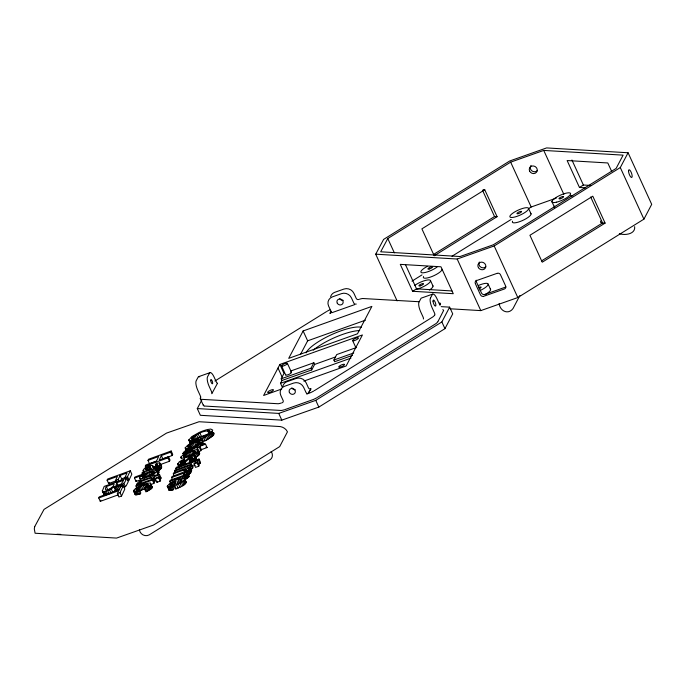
<?xml version="1.0" encoding="UTF-8"?>
<svg xmlns="http://www.w3.org/2000/svg" width="686" height="686" viewBox="0 0 686 686"><rect width="100%" height="100%" fill="white"/><g stroke="black" fill="none" stroke-linecap="round" stroke-linejoin="round"><path stroke-width="1.03" d="M102.343 491.013L103.011 491.562L104.821 491.433L106.364 494.803L104.109 494.735L102.343 491.013L104.203 486.391L126.833 478.151L128.376 481.512L126.233 485.765L124.26 487.523L122.717 484.153L124.698 482.404L126.833 478.151M203.348 404.937L203.33 405.22A11.105 2.89 -24.6 0 0 203.845 405.88L204.179 406.001M185.031 461.558L184.328 458.968L179.252 461.798L177.631 464.242L178.995 467.217M144.394 488.526L144.472 487.635C156.031 480.86 137.663 485.988 135.931 489.495L136.437 490.19L139.275 489.607L140.81 492.968L139.961 494.152L135.434 494.76L133.504 490.807C137.063 485.645 144.523 483.441 150.491 482.953L150.774 484.102L149.994 485.165L144.394 488.526L145.938 491.896L151.537 488.535L152.318 487.472L152.026 486.314M141.016 479.634L136.034 481.452L134.49 478.082L142.474 475.175L140.004 477.036L139.55 478.219L140.038 478.614C145.972 478.133 153.304 475.921 156.837 470.913L155.087 470.502L157.214 469.73L157.677 468.744L159.212 472.114L158.758 473.091L157.334 473.606M190.013 463.033L189.362 460.435L192.26 458.685L192.569 457.236C187.046 458.239 184.345 466.3 177.837 464.696L177.631 464.242M190.957 446.8L188.127 447.392L187.621 446.697C189.353 443.19 207.721 438.062 196.162 444.837L196.085 445.728L201.075 442.924L202.464 441.304L202.181 440.155C196.213 440.644 188.753 442.847 185.194 448.009L186.103 448.713L187.732 448.601L190.108 447.992L190.957 446.8L192.114 449.33M180.847 457.082L181.138 458.248C187.115 457.896 194.653 455.53 198.143 450.316L198.04 449.922C192.089 449.253 184.954 452.614 180.847 457.082L181.619 458.763M170.54 483.021L169.776 481.34C174.836 477.91 184.105 478.554 187.552 472.765L185.512 472.354L188.727 470.227L189.319 468.984L187.45 468.564L189.756 467.732L190.202 466.763L191.746 470.133L191.291 471.093L189.765 471.651M185.074 479.591L189.002 476.633L187.552 472.765M188.376 475.029L190.862 472.354L189.319 468.984M137.706 485.705L136.943 484.024C139.455 478.717 147.996 479.668 152.223 476.538L152.592 475.75L154.762 474.961L154.384 475.75L158.449 474.275L159.615 474.738L161.15 478.099L159.246 478.794M183.651 455.144L182.879 453.463C185.4 448.155 193.941 449.107 198.168 445.986L198.537 445.197L200.698 444.408L200.329 445.197L204.394 443.713L205.56 444.176L207.095 447.546L201.367 449.63L200.861 450.711L198.7 451.499M184.268 459.869L180.607 462.03L180.341 463.573C185.795 462.664 188.358 455.281 194.635 455.958L196.702 460.074L195.124 456.353M156.837 470.913L158.26 474.798L156.725 471.436M191.686 438.508L192.217 439.717L194.189 439.683L204.394 436.064A7.958 2.075 -24.6 0 0 209.281 432.789L209.942 430.919C203.562 430.465 196.162 433.852 191.686 438.508L192.449 440.189M159.615 474.738L153.887 476.821L153.381 477.902L151.212 478.691L151.726 477.61L140.579 481.718L139.464 482.97L136.943 484.024M186.18 454.098L185.409 452.417L185.897 451.542L197.662 447.049L197.156 448.138L199.677 453.678L198.417 455.598L194.927 457.956M168.945 489.101L168.816 489.984L169.476 490.413L172.923 489.967L173.807 488.724L172.263 485.362L170.017 485.628L169.682 484.908L171.74 483.064L176.156 480.963L173.935 485.697L175.479 489.058C179.235 487.394 184.363 486.228 186.258 482.224L185.614 481.572M155.413 464.654L156.279 463.462L157.763 463.076L159.632 462.964L160.198 463.77C156.862 470.322 147.49 469.653 141.899 473.391L142.431 472.268L144.549 471.316L143.1 470.416C144.129 467.252 153.784 462.107 152.978 468.178L157.18 465.966L157.591 464.302L155.413 464.654L156.571 467.175M135.176 493.706L135.133 494.52M189.242 461.352L192.963 459.397L195.167 456.705M172.263 485.362L171.389 486.597L168.55 487.094L167.273 486.614C170.119 481.04 178.583 478.271 184.551 478.451L184.723 478.862C182.819 482.858 177.691 484.024 173.935 485.697M188.942 439.975L191.694 436.673L199.532 432.283A17.107 4.459 -24.6 0 1 207.378 429.565L210.765 429.05L212.754 430.105C208.081 436.913 196.771 442.187 188.95 440.421L188.942 439.975L190.682 444.151L188.95 440.421M190.476 443.336L190.657 442.804M439.932 305.236L440.18 304.704A1.792 0.549 70.4 0 1 439.22 303.666L436.853 298.504A7.666 2.367 70.4 0 0 432.334 294.517L430.414 298.178M98.758 497.993L99.299 496.836L119.261 489.564L120.616 486.674L123.283 485.705L124.826 489.067L121.568 496.012L118.892 496.99L117.357 493.62L118.721 490.722L98.758 497.993L100.293 501.363L118.258 494.812M116.131 480.826L108.654 483.544L107.11 480.183L107.659 479.025L130.289 470.776L131.832 474.146L129.054 480.054L127.279 480.706M106.33 486.58C101.751 493.603 114.579 487.909 114.108 483.741L106.33 486.58L107.865 489.941L111.758 488.526M100.293 501.363L100.842 500.197M108.654 483.544L109.203 482.387M116.234 482.232L115.462 480.552L117.4 476.436L107.11 480.183M115.462 480.552L118.138 479.574L120.067 475.467L127.073 472.911L124.843 477.662L125.615 479.343M116.774 482.773L115.9 485.902L121.242 483.99L123.617 480.277L116.774 482.773L118.318 486.134M120.839 480.474L121.611 478.828L127.519 476.693L130.289 470.776M117.357 493.62L120.024 492.651L123.283 485.705M134.49 478.082L134.996 477.01L157.677 468.744M136.034 481.452L136.531 480.372M136.746 487.695L135.982 486.014L136.488 484.933L152.884 478.965L154.419 482.327L153.913 483.398L151.023 484.453M146.084 467.801L145.312 466.12L145.861 464.962L156.528 461.069L158.663 456.516L147.996 460.409L149.539 463.77L156.331 461.301M147.996 460.409L148.545 459.243L171.174 451.002L172.718 454.364L172.169 455.521L162.874 458.908L161.339 455.547L170.634 452.16L171.174 451.002M161.339 455.547L159.195 460.1L168.49 456.713L170.034 460.074L169.493 461.241L160.635 464.465M135.982 486.014L152.378 480.037L152.884 478.965M155.413 478.931L155.919 477.85L159.118 476.693L160.661 480.054L160.155 481.126L156.957 482.292L155.413 478.931L158.612 477.765L159.118 476.693M153.475 481.795L154.916 481.272L155.422 480.183L153.887 476.821M145.312 466.12L167.95 457.871L168.49 456.713M156.957 482.292L157.463 481.22M169.776 481.34L170.274 480.269L183.051 475.527L184.886 474.3L185.16 473.4L183.196 473.434L171.534 477.585L172.692 480.114M171.534 477.585L172.04 476.513L185.597 471.351L186.978 469.773L183.771 470.039L173.301 473.812L174.458 476.341M173.301 473.812L173.807 472.74L190.202 466.763M175.35 472.783L174.578 471.102L175.084 470.03L191.48 464.053L193.023 467.415L192.517 468.495L190.588 469.198M176.636 470.039L175.865 468.349L176.371 467.277L199.009 459.028L200.544 462.398L200.046 463.47L198.074 464.19M178.411 480.191L176.748 483.733L180.881 481.666L182.279 479.711L178.411 480.191L179.569 482.712M174.578 471.102L190.974 465.125L191.48 464.053M197.156 448.138L199.317 447.349L199.832 446.269L205.56 444.176M194.018 464.019L194.524 462.947L197.714 461.781L199.257 465.142L198.751 466.223L195.553 467.389L194.018 464.019L197.208 462.853L197.714 461.781M175.865 468.349L198.503 460.109L199.009 459.028M281.723 389.005L263.613 395.479L279.897 364.438L362.422 334.948L346.138 365.998L303.864 381.099M282.246 387.11L280.497 383.294L281.972 380.49L281.2 378.809L284.004 373.407L279.897 364.438M352.544 355.331L334.665 361.719L333.893 360.039L336.706 354.576L356.583 347.476M303.126 330.961L288.712 358.366L357.483 333.799L371.889 306.393L303.126 330.961L307.645 340.831L300.682 354.062M281.2 378.809L310.972 368.228L313.854 362.748L314.625 364.429L311.744 369.908L281.972 380.49M440.275 304.601L440.532 303.761A11.233 2.924 -24.6 0 0 440 303.101L439.675 302.98M437.951 321.605L443.61 310.484A11.233 2.924 -24.6 0 0 443.087 309.832L442.753 309.712M201.727 400.247L197.285 408.564L278.748 413.409L315.757 400.35L441.87 321.94L449.647 307.148L441.184 306.642M197.285 408.564L200.363 415.296L281.826 420.141L318.836 407.081L444.948 328.663L452.726 313.871L449.647 307.148M519.894 295.486L513.034 308.529C508.223 315.226 499.751 310.93 499.159 303.426M375.714 254.18L457.176 259.025L494.186 245.965L620.298 167.556L628.084 152.764L546.613 147.919L509.732 160.978L383.62 239.397L375.714 254.18L397.108 300.905M450.119 308.786L480.8 310.612L517.81 297.553L643.922 219.143L651.7 204.351L628.084 152.764M200.492 397.7L200.252 398.497A11.105 2.89 -24.6 0 0 200.766 399.149L201.092 399.269M330.961 311.53L329.957 313.373L331.304 311.358M387.787 238.531L380.696 251.796L460.066 256.521L493.285 244.799L616.122 168.422L623.102 155.139L543.741 150.423L510.65 162.145L387.787 238.531L394.347 252.851M282.083 402.776L282.169 402.751A1.912 1.749 28.5 0 0 283.112 400.461L280.806 395.41A7.666 6.989 28.5 0 1 284.579 386.269L293.719 383.045A7.666 6.989 28.5 0 1 303.658 387.35L305.973 392.401A1.912 1.749 28.5 0 0 308.057 393.567L310.912 388.885L308.057 393.567L306.745 394.081M212.188 393.018L217.188 383.817M202.096 438.08L203.639 441.45L206.675 440.018L213.157 435.576L214.289 433.466L213.406 432.54M157.274 467.192L158.818 470.553L161.056 468.632L161.742 467.132L160.078 463.256M200.861 397.014L200.552 397.511A1.912 0.6 70.5 0 0 200.089 395.333L197.782 390.283A7.666 2.401 70.5 0 1 196.17 380.807L198.134 377.137A7.666 2.401 70.5 0 1 199.72 376.888M434.804 314.968L434.864 314.805A1.664 0.523 70.6 0 0 434.461 312.919L432.051 307.645A7.666 2.367 70.4 0 1 430.414 298.178M183.411 455.83C183.857 459.328 193.289 453.832 195.407 452.091C194.978 448.584 185.529 454.098 183.411 455.83L184.182 457.511M142.191 476.324C143.151 479.385 151.958 474.232 154.341 472.491C153.184 469.576 144.626 474.498 142.191 476.324L142.962 478.005M145.758 468.701L145.209 469.841L146.127 470.287L150.8 468.967L150.457 466.857L148.51 467.089L145.758 468.701L146.53 470.382M133.59 491.159L137.14 491.159L138.418 490.79L139.275 489.607M434.65 315.208L434.298 315.603A10.976 2.864 -24.6 0 1 432.695 317.009L314.445 390.617M437.728 321.931L437.376 322.334A10.976 2.864 -24.6 0 1 435.773 323.741L317.524 397.348M122.717 484.153L118.138 486.451L113.91 486.974L109.554 489.838L104.821 491.433M118.138 486.451L119.681 489.813L115.454 490.336L112.821 492.308L111.286 488.947M172.52 486.94L174.193 485.902L172.649 482.532M207.704 434.298L201.461 436.433L195.339 439.7L193.795 436.339M484.762 189.765L421.899 228.85L434.221 255.767L497.084 216.682L484.762 189.765L483.064 189.67M214.915 380.996L326.45 311.641M433.475 254.497L494.537 216.536L497.084 216.682M411.969 281.131L421.984 274.906M452.014 256.23L511.164 219.451M528.46 208.698L531.187 207.001L556.26 198.125M412.612 291.284L453.275 293.702L440.952 266.785L400.29 264.367L412.612 291.284L416.539 288.84L451.988 290.95M611.758 171.611L607.796 162.959L567.133 160.541L579.456 187.458L583.383 185.014L590.68 185.443M541.503 260.92L602.565 222.95L605.103 223.104L592.781 196.187L529.926 235.272L542.249 262.189L605.103 223.104M194.747 442.633L196.29 446.003L191.257 448.241L189.713 444.871M143.057 485.431L144.6 488.801L139.567 491.039L138.032 487.677M327.145 311.23L327.977 310.775A11.105 2.89 -24.6 0 1 329.837 309.858M313.751 391.029L312.927 391.474A10.976 2.864 -24.6 0 1 310.132 392.812L308.46 393.472M316.829 397.76L316.006 398.206A10.976 2.864 -24.6 0 1 313.21 399.535L285.162 409.508M182.879 453.463L185.409 452.417M153.741 466.977L156.7 465.897M192.166 466.343L195.124 465.262M307.645 340.831L365.449 320.173M290.967 370.92L313.854 362.748M314.625 364.429L335.488 356.969M333.893 360.039L353.762 352.938M280.497 383.294L350.949 358.126M331.672 312.765L354.551 304.661M198.537 376.691L209.942 372.67M432.729 294.08L421.307 298.11A7.666 2.367 70.4 0 0 420.904 298.556L418.983 302.209A7.666 2.367 70.4 0 0 420.621 311.676L423.039 316.949A1.664 0.523 70.6 0 1 423.382 319.007M497.17 273.311L476.599 280.565A2.555 2.332 28.5 0 0 475.175 283.095M484.788 294.431L505.359 287.177A2.555 2.332 28.5 0 0 505.839 286.937M483.793 296.266L504.356 289.012A2.555 2.332 28.5 0 0 505.788 286.482M359.473 299.225L360.287 298.985A11.105 2.89 -24.6 0 1 362.637 298.504L419.069 301.729M281.311 403.034L280.497 403.265A11.233 2.924 -24.6 0 1 278.139 403.745L201.478 399.329M284.398 409.756L283.575 409.996A11.233 2.924 -24.6 0 1 281.217 410.477L204.557 406.052M60.711 534.385L56.852 534.257M579.456 187.458L585.707 187.827M570.632 195.656L572.741 195.784M619.338 233.643C624.449 235.581 635.656 234.338 634.661 226.646M195.621 459.277L196.668 459.714M188.118 475.672L189.087 476.127M157.548 473.837L158.372 474.283M198.64 452.871L199.677 453.678M205.929 447.083L207.095 447.546M159.984 477.636L161.15 478.099M161.622 466.626L159.632 462.964M190.862 472.354L189.019 468.658M203.716 443.516L204.128 443.971M104.109 494.735L102.36 490.473M620.298 167.556L643.922 219.143M590.68 197.002L602.565 222.95M571.935 160.018L583.383 185.014M543.741 150.423L563.841 194.327M551.913 201.65L554.374 207.035M510.65 162.145L531.187 207.001M528.589 208.501A10.221 2.658 -24.6 0 1 514.98 216.965A10.221 2.658 -24.6 0 1 514.157 212.274A10.221 2.658 -24.6 0 1 528.589 208.501L531.05 213.886M482.652 190.579L494.537 216.536M494.186 245.965L517.81 297.553M505.616 285.968L500.48 274.752A2.555 2.332 28.5 0 0 497.702 273.191M488.149 284.124L490.619 289.509M476.341 281.775L481.478 292.991A2.555 2.332 28.5 0 0 484.256 294.551M475.347 283.618L480.474 294.834A2.555 2.332 28.5 0 0 483.253 296.395M457.176 259.025L480.8 310.612M430.551 280.703L433.02 286.088M441.87 321.94L444.948 328.663M405.537 264.813L416.539 288.84M352.613 340.548L355.905 347.725M310.972 368.228L311.744 369.908M315.757 400.35L318.836 407.081M287.391 363.383A3.19 0.832 -24.6 0 1 283.147 366.024A3.19 0.832 -24.6 0 1 282.889 364.566A3.19 0.832 -24.6 0 1 287.391 363.383L291.507 372.352M281.552 365.93L285.659 374.908M278.027 368.073L282.135 377.043M278.748 413.409L281.826 420.141M271.184 451.482C273.019 454.063 272.925 458.154 269.924 459.817L149.119 534.934C145.14 537.052 140.098 534.394 139.404 529.892M200.338 398.755L203.416 405.486M212.163 431.545L213.706 434.907M211.622 432.206L213.157 435.576M210.902 432.909L212.446 436.27M209.504 430.654L210.268 432.343M208.767 430.542L209.53 432.223M210.01 433.646L211.554 437.016M207.669 430.619L208.827 433.14M208.973 434.41L210.516 437.771M207.815 435.164L209.359 438.526M206.537 435.91L208.072 439.28M205.14 436.656L206.675 440.018M203.648 437.385L205.191 440.746M199.926 433.072L201.461 436.433M202.464 441.304L203.613 443.833M202.147 441.827L203.305 444.357M198.125 433.852L199.669 437.222M200.492 438.748L201.264 440.429M201.684 442.367L202.842 444.888M201.075 442.924L201.847 444.605M198.82 439.383L199.592 441.064M199.806 441.441L200.569 443.122M196.496 434.667L198.04 438.037M199.274 441.407L200.046 443.087M200.321 443.49L201.084 445.171M198.511 441.501L199.283 443.182M197.165 439.958L197.928 441.638M195.038 435.507L196.582 438.877M199.832 446.269L201.367 449.63M197.508 441.733L198.666 444.262M199.317 447.349L200.861 450.711M196.256 442.11L197.405 444.639M197.311 445.18L198.083 446.86M192.826 437.111L194.361 440.481M194.207 440.815L194.978 442.496M197.697 449.647L199.24 453.009M192.114 437.84L193.272 440.361M197.988 450.839L199.532 454.201M197.105 449.51L198.254 452.031M192.912 441.089L193.684 442.77M197.559 451.517L199.094 454.878M193.195 443.225L194.738 446.595M191.78 441.252L192.552 442.942M196.873 452.228L198.417 455.598M190.828 441.304L193.375 447.161M195.947 452.992L197.491 456.353M194.755 450.908L195.527 452.589M190.082 441.244L191.231 443.765M189.113 439.443L190.271 441.964M198.503 460.109L200.046 463.47M189.516 441.064L191.051 444.425M193.984 450.994L195.141 453.515M190.682 444.348L192.217 447.709M194.764 453.789L196.307 457.15M192.989 451.225L194.138 453.746M194.635 455.958L196.179 459.328M195.021 457.159L196.565 460.52M193.383 454.595L194.155 456.276M197.208 462.853L198.751 466.223M188.942 445.377L190.091 447.898M191.754 451.585L192.912 454.106M194.558 457.914L195.707 460.435M188.324 445.849L189.096 447.529M193.855 458.668L195.004 461.198M187.887 446.286L188.659 447.975M188.83 448.361L189.602 450.042M190.296 452.091L191.84 455.453M191.986 457.253L192.757 458.934M192.963 459.397L193.735 461.086M191.231 457.468L192.003 459.148M188.804 452.657L190.348 456.027M186.824 448.721L187.595 450.402M191.951 460.057L192.723 461.738M190.699 457.682L191.857 460.203M186.103 448.713L186.875 450.402M190.194 457.948L190.965 459.629M185.331 447.546L186.095 449.227M185.58 448.593L186.738 451.114M185.194 448.009L186.429 450.882M186.523 451.156L187.295 452.837M187.484 453.223L189.019 456.593M189.705 458.265L190.862 460.795M190.734 460.683L191.505 462.364M189.259 458.634L190.031 460.315M185.897 451.542L186.669 453.223M186.326 453.789L187.475 456.31M190.974 465.125L192.517 468.495M185.331 454.338L186.489 456.867M184.508 454.869L185.666 457.399M189.756 467.732L191.291 471.093M183.874 455.367L184.645 457.056M184.328 458.968L185.486 461.489M189.225 469.516L190.759 472.886M185.263 462.527L186.035 464.216M188.727 470.227L190.271 473.597M187.921 470.948L189.465 474.318M184.277 463.144L185.049 464.825M182.725 460.572L183.882 463.101M186.095 469.49L186.866 471.171M186.832 471.668L188.796 475.801M187.458 473.271L189.002 476.633M181.498 461.292L182.27 462.973M187.167 473.752L188.71 477.113M185.16 469.644L185.932 471.325M186.729 474.232L188.273 477.593M180.607 462.03L181.378 463.71M186.146 474.721L187.69 478.082M183.771 470.039L184.92 472.56M180.084 462.758L180.847 464.439M185.426 475.218L186.969 478.579M180.469 464.679L181.241 466.36M183.968 473.263L184.731 474.944M184.56 475.715L186.095 479.085M179.312 464.902L180.084 466.591M183.196 473.434L184.354 475.955M177.794 463.599L179.175 466.6M183.531 476.221L186.258 482.224M184.08 478.202L186.103 482.798M184.14 480.089L185.683 483.458M182.356 476.727L183.128 478.416M170.634 452.16L172.169 455.521M183.462 480.792L185.006 484.162M182.536 481.538L184.071 484.908M180.993 479.531L181.764 481.212M180.264 479.651L181.421 482.172M181.353 482.327L182.896 485.697M179.955 483.133L181.49 486.494M167.95 457.871L169.493 461.241M178.377 483.913L179.912 487.283M176.611 484.685L178.154 488.046M174.861 481.486L175.625 483.167M173.687 482.009L174.844 484.53M174.673 485.431L176.216 488.792M171.74 483.064L173.284 486.425M170.986 483.57L172.135 486.1M170.385 484.05L171.157 485.731M171.389 486.597L172.923 489.967M169.957 484.496L170.72 486.177M170.274 486.871L171.817 490.241M159.512 465.271L161.056 468.632M169.331 487.043L170.865 490.404M158.869 465.991L160.404 469.353M168.55 487.094L170.094 490.464M167.401 485.739L169.476 490.413M167.238 486.237L169.048 490.25M158.106 466.634L159.641 469.996M156.785 464.336L157.557 466.017M156.331 467.698L157.103 469.387M157.214 469.73L158.758 473.091M156.597 470.605L158.132 473.966M155.225 468.212L155.996 469.893M158.612 477.765L160.155 481.126M152.764 465.528L154.11 468.324M152.403 465.357L153.561 467.878M154.101 471.522L154.873 473.203M153.501 471.514L154.273 473.194M152.686 471.616L153.458 473.297M150.191 466.754L151.349 469.275M149.754 466.763L150.911 469.284M151.657 471.857L152.806 474.378M149.179 466.874L150.337 469.404M148.51 467.089L149.659 469.618M153.381 477.902L154.916 481.272M150.397 472.234L151.555 474.755M147.447 467.543L148.605 470.073M152.378 480.037L153.913 483.398M148.931 472.74L150.466 476.11M146.504 468.092L147.653 470.613M147.43 473.314L148.588 475.835M146.118 473.872L147.276 476.393M150.774 484.102L152.318 487.472M150.457 484.633L152 487.995M149.994 485.165L151.537 488.535M143.1 470.416L144.009 472.525M144.978 474.412L146.135 476.933M149.385 485.722L150.929 489.084M144.017 474.944L145.175 477.465M142.945 472.877L143.717 474.558M148.63 486.288L150.165 489.65M147.584 484.205L148.356 485.885M143.228 475.441L144.386 477.971M146.83 484.299L147.979 486.82M147.739 486.863L149.282 490.224M142.628 475.904L143.391 477.585M145.818 484.53L146.976 487.06M146.744 487.42L148.279 490.79M144.566 484.916L145.724 487.437M145.629 487.978L147.164 491.348M144.472 487.635L145.629 490.156M139.618 477.602L141.162 480.963M140.579 481.718L141.736 484.239M139.953 482.095L140.724 483.784M141.505 486.022L143.048 489.392M139.584 482.541L140.347 484.222M140.15 486.597L141.693 489.958M138.992 487.146L140.527 490.507M137.251 488.175L138.023 489.855M138.418 490.79L139.961 494.152M136.643 488.646L137.406 490.327M137.14 491.159L138.683 494.52M136.051 491.399L137.586 494.76M135.142 491.519L136.677 494.88M127.519 476.693L129.054 480.054M134.413 491.519L135.957 494.88M133.641 490.344L134.799 492.865M133.504 490.807L135.434 494.76M123.849 483.296L125.384 486.657M120.067 475.467L121.611 478.828M121.285 485.019L122.057 486.7M118.138 479.574L118.91 481.263M119.707 485.808L120.47 487.489M120.024 492.651L121.568 496.012M116.766 486.888L118.301 490.25M115.548 487.137L117.092 490.507M114.571 487.18L116.106 490.541M113.91 486.974L115.454 490.336M109.554 489.838L111.089 493.208M107.659 490.619L109.194 493.989M106.15 491.116L107.693 494.477M103.749 491.588L105.284 494.949M103.011 491.562L104.555 494.923M537.447 170.462A4.09 3.73 28.1 0 1 531.822 170.797A4.09 3.73 28.1 0 1 531.05 165.412M442.024 269.238A10.221 2.658 -24.6 0 1 431.931 276.535A10.221 2.658 -24.6 0 1 423.528 276.561M432.574 285.522A10.221 2.658 -24.6 0 1 429.419 290.041M490.173 288.952A10.221 2.658 -24.6 0 1 484.908 294.74M554.708 207.644A10.221 2.658 -24.6 0 1 554.674 206.16M530.612 213.32A10.221 2.658 -24.6 0 1 522.183 220.669A10.221 2.658 -24.6 0 1 512.553 221.201M476.17 281.26A2.555 2.332 28.5 0 1 476.204 280.205M485.774 266.931A4.09 3.73 28.5 0 1 479.325 262.043M437.162 266.965A10.221 2.658 -24.6 0 1 422.362 272.822A10.221 2.658 -24.6 0 1 427.344 266.374M602.591 222.856A10.221 2.658 -24.6 0 1 601.116 220.609M414.833 285.333A10.221 2.658 -24.6 0 1 427.275 280.017A10.221 2.658 -24.6 0 1 428.99 283.121A10.221 2.658 -24.6 0 1 416.942 289.166M478.331 285.505A10.221 2.658 -24.6 0 1 488.123 284.013A10.221 2.658 -24.6 0 1 480.089 290.547M478.682 287.528A2.555 0.669 -24.6 0 1 481.143 287.185A2.555 0.669 -24.6 0 1 478.922 288.883M313.185 350.203A31.942 8.318 -24.6 0 1 359.67 330.575M306.042 352.878A31.942 8.318 -24.6 0 1 330.978 334.914A31.942 8.318 -24.6 0 1 361.368 327.291M290.547 372.129A3.19 0.832 -24.6 0 1 289.483 374.119A3.19 0.832 -24.6 0 1 285.719 374.642M358.701 299.473A1.921 1.749 28.1 0 1 356.231 298.393L353.925 293.351A7.666 7.006 28.1 0 0 343.978 289.046L334.828 292.287A7.666 7.006 28.1 0 0 330.626 296.721M330.326 313.193A1.912 1.749 28.1 0 0 330.909 311.084L328.594 306.033A7.666 7.006 28.1 0 1 332.376 296.875L341.525 293.634A7.666 7.006 28.1 0 1 351.472 297.93L353.779 302.98A1.912 1.749 28.1 0 0 356.266 304.052M217.565 383.122A1.912 0.609 70.6 0 1 216.424 382.128L214.109 377.086A7.666 2.427 70.6 0 0 209.53 373.115L207.524 376.803A7.666 2.427 70.6 0 0 209.11 386.287L211.417 391.337A1.912 0.609 70.6 0 1 211.811 393.713M310.509 388.979A1.912 1.749 28.1 0 1 308.426 387.813L306.11 382.762A7.666 6.989 28.5 0 0 296.172 378.458L287.082 381.665A7.666 6.989 28.5 0 0 282.881 386.089M343.274 300.331A3.19 2.916 28.1 0 1 339.759 298.667M295.203 389.751A3.19 2.916 28.5 0 1 291.867 387.753M34.712 526.608L34.3 528.88L35.097 533.236L116.56 538.081L153.57 525.03L279.682 446.612L287.46 431.82C285.813 428.296 281.937 426.289 278.13 426.435L199.043 421.727L166.535 433.098L44.024 509.398L34.712 526.608M478.442 267.694A4.09 3.73 28.5 0 0 485.388 268.012A4.09 3.73 28.5 0 0 481.735 262.138A4.09 3.73 28.5 0 0 478.442 267.694M628.548 171.234A4.09 1.261 70.4 0 0 631.394 177.451A4.09 1.261 70.4 0 0 631.12 172.152A4.09 1.261 70.4 0 0 628.548 171.234M529.566 170.986A4.09 3.73 28.1 0 0 536.461 172.297A4.09 3.73 28.1 0 0 533.768 166.029A4.09 3.73 28.1 0 0 529.566 170.986M429.153 269.032A2.555 0.669 -24.6 0 0 432.549 266.914A2.555 0.669 -24.6 0 0 428.947 267.857A2.555 0.669 -24.6 0 0 429.153 269.032M518.179 213.672A2.555 0.669 -24.6 0 0 521.574 211.562A2.555 0.669 -24.6 0 0 517.973 212.506A2.555 0.669 -24.6 0 0 518.179 213.672M556.646 202.164A10.221 2.658 -24.6 0 0 570.623 193.735A10.221 2.658 -24.6 0 0 556.526 197.182A10.221 2.658 -24.6 0 0 556.646 202.164M560.205 198.786A2.555 0.669 -24.6 0 0 563.6 196.676A2.555 0.669 -24.6 0 0 559.999 197.619A2.555 0.669 -24.6 0 0 560.205 198.786M420.141 285.873A2.555 0.669 -24.6 0 0 423.545 283.764A2.555 0.669 -24.6 0 0 419.935 284.707A2.555 0.669 -24.6 0 0 420.141 285.873M289.363 392.358A3.19 2.916 28.5 0 0 294.748 393.335A3.19 2.916 28.5 0 0 292.579 388.456A3.19 2.916 28.5 0 0 289.363 392.358M433.038 301.223A3.19 0.986 70.4 0 0 435.267 306.076A3.19 0.986 70.4 0 0 435.053 301.934A3.19 0.986 70.4 0 0 433.038 301.223M337.306 303.255A3.19 2.916 28.1 0 0 342.734 303.684A3.19 2.916 28.1 0 0 340.059 299.01A3.19 2.916 28.1 0 0 337.306 303.255M354.216 340.633A3.19 0.832 -24.6 0 0 358.461 337.984A3.19 0.832 -24.6 0 0 353.942 339.176A3.19 0.832 -24.6 0 0 354.216 340.633M269.212 392.521A3.19 0.832 -24.6 0 0 273.465 389.871A3.19 0.832 -24.6 0 0 268.955 391.054A3.19 0.832 -24.6 0 0 269.212 392.521M340.299 367.121A3.19 0.832 -24.6 0 0 344.526 364.472A3.19 0.832 -24.6 0 0 339.99 365.681A3.19 0.832 -24.6 0 0 340.299 367.121M210.688 380.601A2.272 0.712 70.5 0 0 212.36 383.8A2.272 0.712 70.5 0 0 211.965 380.55A2.272 0.712 70.5 0 0 210.688 380.601"/></g></svg>
